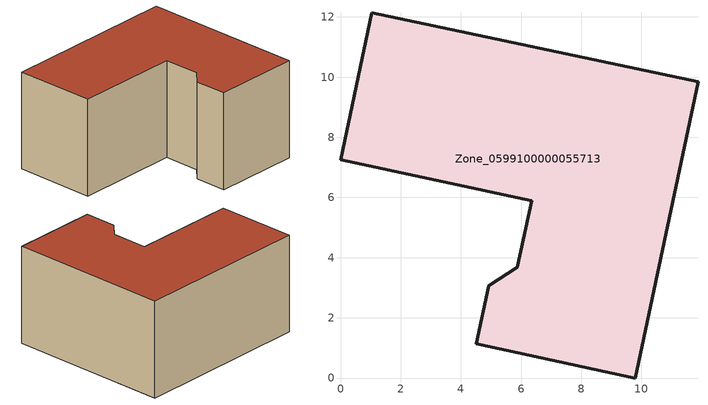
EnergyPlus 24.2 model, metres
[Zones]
Zone_0599100000055713
 floor ground (C_G): 9.79,0 4.51,1.13 4.93,3.07 5.88,3.68 6.35,5.89 0,7.25 1.04,12.13 11.88,9.84 z0
 wall outside (C_F): 11.88,9.84 1.04,12.13 0,7.25 6.35,5.89 5.88,3.68 4.93,3.07 4.51,1.13 9.79,0 11.88,9.84 z0:6.02
 roof outside (C_R): 9.79,0 11.88,9.84 1.04,12.13 0,7.25 6.35,5.89 5.88,3.68 4.93,3.07 4.51,1.13 z6.02
[BUILDING]
Pand.0599100000055713: North Axis=0; Terrain=City; Loads Convergence Tolerance Value=0.04; Temperature Convergence Tolerance Value=0.4; Solar Distribution=FullExterior; Maximum Number of Warmup Days=25; Minimum Number of Warmup Days=1
[Site:Location]
Rotterdam.The.Hague.AP_ZH_NLD Design_Conditions: Latitude=51.96; Longitude=4.45; Time Zone=1; Elevation=-4.5
[SITE:GROUNDTEMPERATURE:BUILDINGSURFACE]
18, 18, 18, 18, 18, 18, 18, 18, 18, 18, 18, 18
[MATERIAL] Thermal Absorptance=0.9; Solar Absorptance=0.7; Visible Absorptance=0.7
Name | Roughness | Thickness | Conductivity | Density | Specific Heat
G.TI.1975-1991 | MediumSmooth | 0.15 | 0.288461 | 540 | 1210
F.TI.1975-1991 | Rough | 0.3 | 0.230769 | 1920 | 840
R.TI.1975-1991 | MediumRough | 0.2 | 0.153846 | 1500 | 1000
[CONSTRUCTION]
C_G: G.TI.1975-1991
C_F: F.TI.1975-1991
C_R: R.TI.1975-1991
[ZONE]
Zone_0599100000055713: Type=1; Multiplier=1; Ceiling Height=Autocalculate; Volume=Autocalculate; Floor Area=autocalculate; Part of Total Floor Area=Yes
[ZONEINFILTRATION:DESIGNFLOWRATE]
Infil_Zone_0599100000055713: Zone or ZoneList or Space or SpaceList=Zone_0599100000055713; Schedule=AlwaysOn; Design Flow Rate Calculation Method=Flow/Area; Flow Rate per Floor Area=0.003; Constant Term Coefficient=1; Temperature Term Coefficient=0; Velocity Term Coefficient=0; Velocity Squared Term Coefficient=0
[HVACTEMPLATE:ZONE:IDEALLOADSAIRSYSTEM]
Zone_0599100000055713: Maximum Heating Supply Air Temperature=50; Minimum Cooling Supply Air Temperature=13; Maximum Heating Supply Air Humidity Ratio=0.0156; Minimum Cooling Supply Air Humidity Ratio=0.0077; Heating Limit=NoLimit; Cooling Limit=NoLimit; Dehumidification Control Type=ConstantSensibleHeatRatio; Cooling Sensible Heat Ratio=0.7; Dehumidification Setpoint=60; Humidification Control Type=None; Humidification Setpoint=30; Outdoor Air Method=None; Outdoor Air Flow Rate per Person=0.00944; Outdoor Air Flow Rate per Zone Floor Area=0; Outdoor Air Flow Rate per Zone=0; Demand Controlled Ventilation Type=None; Outdoor Air Economizer Type=NoEconomizer; Heat Recovery Type=None; Sensible Heat Recovery Effectiveness=0.7; Latent Heat Recovery Effectiveness=0.65
[ZONECONTROL:THERMOSTAT]
ThermostatControl_Zone_0599100000055713: Zone or ZoneList=Zone_0599100000055713; Control Type Schedule=DualSetpointControlType; Control 1=Thermostat_Zone_0599100000055713; Temperature Difference Between Cutout And Setpoint=0
[THERMOSTATSETPOINT:DUALSETPOINT]
Thermostat_Zone_0599100000055713: Heating Setpoint Temperature Schedule=HeatingSetpoint_Zone_0599100000055713; Cooling Setpoint Temperature Schedule=CoolingSetpoint_Zone_0599100000055713
[SCHEDULE:COMPACT]
HeatingSetpoint_Zone_0599100000055713: Through: 12/31, For: AllDays, Until: 24:00, 21
CoolingSetpoint_Zone_0599100000055713: Through: 12/31, For: AllDays, Until: 24:00, 24
DualSetpointControlType: Through: 12/31, For: AllDays, Until: 24:00, 4
AlwaysOn: Through: 12/31, For: AllDays, Until: 24:00, 1
